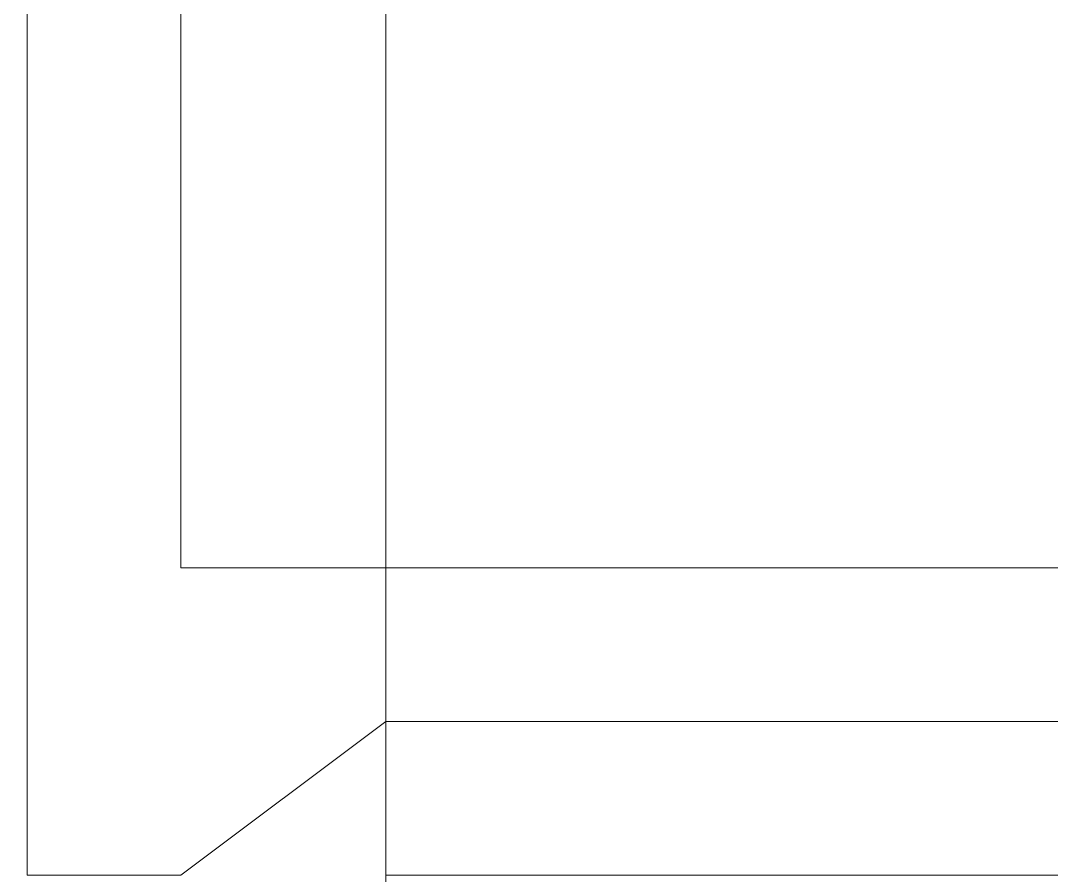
# Model space of a CAD drawing. Header units: millimetres. Extents: x -177800 to -26107, y -132450 to -18386.
# Drawn here: x -164789.94 to -164779.87, y -126392.37 to -126384.03 of the extents above; entities that cross this region are included whole.
import ezdxf

# ---------------------------------------------------------------- set-up
doc = ezdxf.new("R2010")
doc.units = ezdxf.units.MM
doc.layers.add('0-1', color=7, linetype='Continuous', lineweight=5)
doc.layers.add('A-_GENM----_M', color=6, linetype='Continuous', lineweight=9, true_color=0xff00ff)
doc.layers.add('A-_WALLPRTN_E-1', color=6, linetype='Continuous', lineweight=18, true_color=0xff00ff)

# ---------------------------------------------------------------- blocks, each defined once
blk = doc.blocks.new('IDA - Toilet Partition - Corner - 950Lx700Width-4428232-BLK 2 UPPER ROOF PLAN')
at = {"layer": 'A-_GENM----_M'}
for p, q in [((897, -1785), (897, -1802)), ((897, -1800), (897, -1787)), ((898.5, -1800), (898.5, -1787)), ((810, -1800), (897, -1800)), ((900, -1802), (898.5, -1800)), ((897, -1802), (882, -1802)), ((900, -1803.5), (900, -1802)), ((869.75, -1803.5), (900, -1803.5))]:
    blk.add_line(p, q, dxfattribs=at)
for radius, end in [(20, 341.0344), (20, 339.3171), (20.5, 339.8216)]:
    blk.add_arc((900, -1793.5), radius, 270, end, dxfattribs=at)
for points in [[(900, -1800), (898.339, -1800), (895.125, -1800), (890.42, -1800), (886.475, -1800), (884.446, -1800), (883.619, -1800)], [(916.381, -1800), (915.554, -1800), (913.525, -1800), (909.58, -1800), (904.875, -1800), (901.661, -1800), (900, -1800)]]:
    blk.add_open_spline(points, degree=3, dxfattribs=at)
blk = doc.blocks.new('1599_DB_A_BLK3_1STGD_R21_rvt-1-BLK 2 UPPER ROOF PLAN')
at = {"layer": 'A-_WALLPRTN_E-1'}
for p, q in [((-162986.372, -126392.373), (-164786.372, -126392.373)), ((-164786.372, -126392.373), (-164786.372, -126517.373))]:
    blk.add_line(p, q, dxfattribs=at)
at = {"layer": 'A-_GENM----_M', "rotation": 269.9999999999992}
blk.add_blockref('IDA - Toilet Partition - Corner - 950Lx700Width-4428232-BLK 2 UPPER ROOF PLAN', (-162986.372, -125492.373), dxfattribs=at)

msp = doc.modelspace()

# ---------------------------------------------------------------- block references
at = {"layer": '0-1'}
msp.add_blockref('1599_DB_A_BLK3_1STGD_R21_rvt-1-BLK 2 UPPER ROOF PLAN', (0, 0), dxfattribs=at)

doc.saveas('drawing.dxf')
